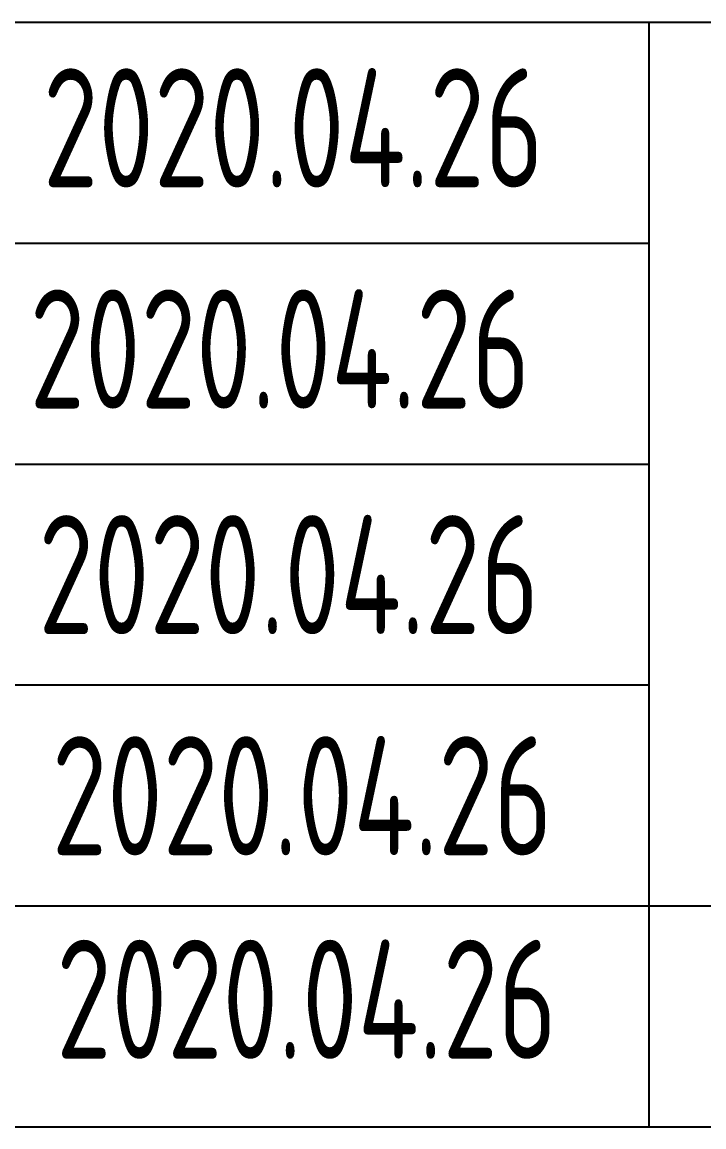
# Model space of a CAD drawing. Extents: x 4981409 to 5298492, y -444687 to -298607.
# Drawn here: x 5074482 to 5076486, y -428054 to -424804 of the extents above; entities that cross this region are included whole.
import ezdxf
from ezdxf.enums import TextEntityAlignment as Align

# ---------------------------------------------------------------- set-up
doc = ezdxf.new("R2010")
doc.units = 0
doc.header["$LTSCALE"] = 1000
doc.header["$MEASUREMENT"] = 0
doc.linetypes.add('2', pattern=[18.5, 12, -3, 0.5, -3])
doc.layers.get('0').update_dxf_attribs({"linetype": 'CONTINUOUS'})
doc.styles.add('sceie', font='sceie.shx', dxfattribs={"width": 0.7, "bigfont": 'sceic.shx'})

# ---------------------------------------------------------------- blocks, each defined once
blk = doc.blocks.new('qm')
at = {"style": 'sceie', "width": 0.8}
for p in [(-941169.6, -984626.3), (-941208.7, -985276.9), (-941182.6, -985940.5), (-941143.6, -986591.1), (-941130.5, -987189.7)]:
    blk.add_attdef('2020.04.26', text='', height=350, dxfattribs=at).set_placement(p, align=Align.MIDDLE)

msp = doc.modelspace()

# ---------------------------------------------------------------- linework, layer by layer
for p, q in [((5070825.3, -424804), (5088825.3, -424804)), ((5076325.3, -428054), (5076325.3, -424804)), ((5070825.3, -425454), (5076325.3, -425454)), ((5070825.3, -426104), (5076325.3, -426104)), ((5070825.3, -426754), (5076325.3, -426754)), ((5070825.3, -427404), (5088825.3, -427404)), ((5070825.3, -428054), (5088825.3, -428054))]:
    msp.add_line(p, q)

# ---------------------------------------------------------------- block references
at = {"color": 4, "linetype": '2'}
ref = msp.add_blockref('qm', (6016448.8, 559511.7), dxfattribs=at)
ref.add_attrib('2020.04.26', '2020.04.26', dxfattribs={"height": 350, "style": 'sceie', "width": 0.8}).set_placement((5075318.2, -427678), align=Align.MIDDLE)
ref.add_attrib('2020.04.26', '2020.04.26', dxfattribs={"height": 350, "style": 'sceie', "width": 0.8}).set_placement((5075305.2, -427079.4), align=Align.MIDDLE)
ref.add_attrib('2020.04.26', '2020.04.26', dxfattribs={"height": 350, "style": 'sceie', "width": 0.8}).set_placement((5075266.1, -426428.8), align=Align.MIDDLE)
ref.add_attrib('2020.04.26', '2020.04.26', dxfattribs={"height": 350, "style": 'sceie', "width": 0.8}).set_placement((5075240.1, -425765.2), align=Align.MIDDLE)
ref.add_attrib('2020.04.26', '2020.04.26', dxfattribs={"height": 350, "style": 'sceie', "width": 0.8}).set_placement((5075279.2, -425114.6), align=Align.MIDDLE)

doc.saveas('drawing.dxf')
